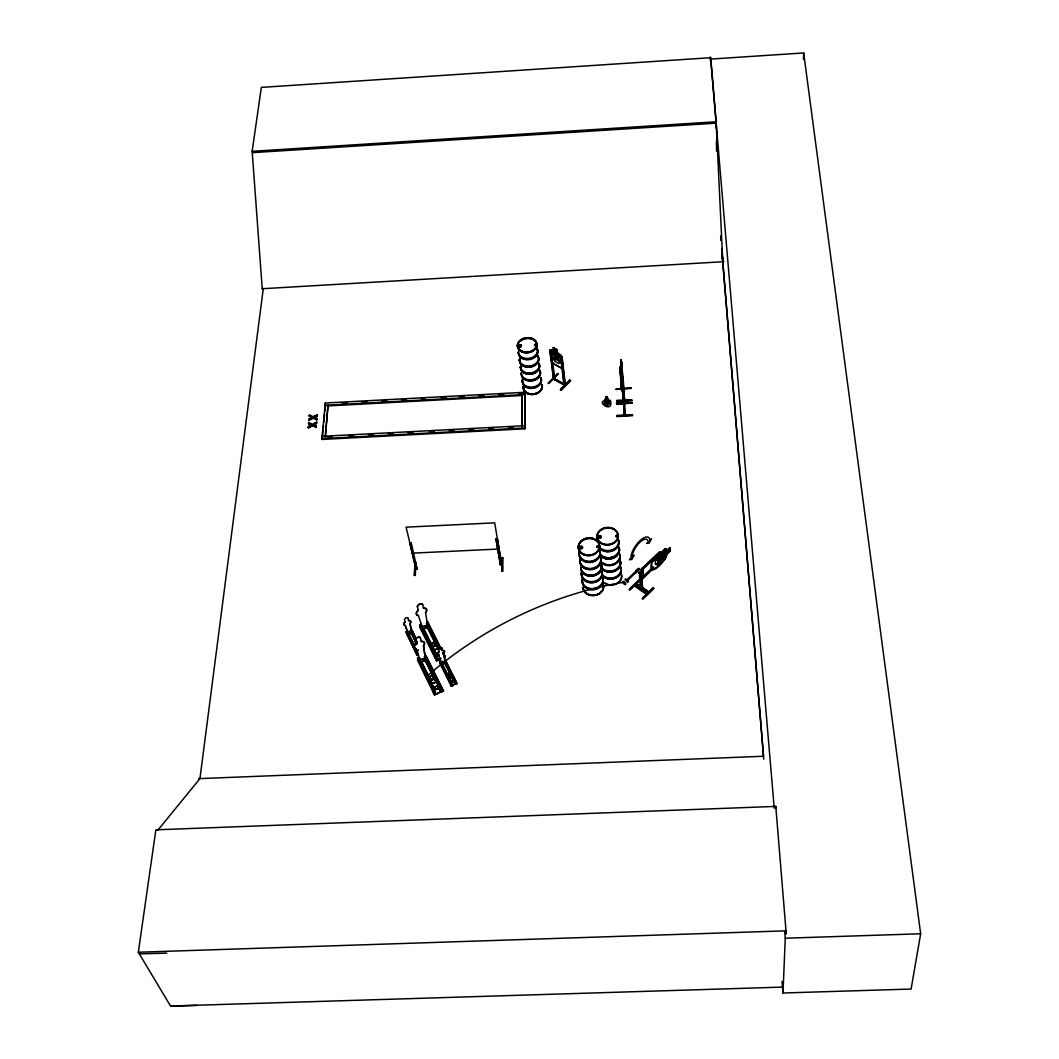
<?xml version="1.0" encoding="UTF-8"?>
<svg xmlns="http://www.w3.org/2000/svg" width="1059" height="1059" viewBox="0 0 1059 1059"><rect width="100%" height="100%" fill="white"/><g stroke="black" fill="none" stroke-linecap="round" stroke-linejoin="round"><path stroke-width="1.5" d="M450.485 674.279L450.049 675.47M621.699 377.203L622.017 384.695M621.13 362.509L621.554 369.763M502.098 571.225L502.191 557.894L502.919 557.921L502.879 571.264L502.006 570.827M525.012 428.789L525.211 392.254L325.338 403.016L321.923 438.625L322.148 439.432L525.012 428.789L525.211 392.254M501.701 564.976L497.465 538.846L495.969 538.925L500.576 565.096L500.298 563.547M500.126 564.328L500.245 563.6M501.979 571.317L502.138 557.55M501.701 564.381L500.404 564.976L495.969 538.925M414.281 644.322L414.784 645.421M620.561 370.571L620.587 369.763M775.731 808.229L775.784 806.402L155.858 829.819L138.345 952.24L170.539 1006.05L196.617 1005.415M803.463 59.476L803.675 52.95L710.721 59.092L774.235 808.282M803.675 52.95L920.655 933.773L911.097 989.053L782.985 992.998L785.262 938.221L784.693 931.642M786.268 934.025L775.784 806.402M415.406 567.611C419.47 566.38 414.016 570.258 415.552 568.061M415.724 568.418L417.378 568.882L416.862 567.465M414.413 575.447L414.943 563.64L414.4 575.421L415.3 575.394L415.737 562.064M415.591 563.56L415.168 575.275M415.922 569.027L409.82 543.082L411.302 543.002L417.047 568.974M411.302 543.002L409.793 543.545M606.092 399.68L606.503 396.543L609.507 402.288L607.959 405.041L604.437 403.982L606.278 396.569M640.391 571.979L639.94 573.501L641.092 571.251L639.517 572.191C643.144 573.846 637.399 569.861 640.483 574.137L641.714 572.959L640.298 571.714M322.148 439.432L323.458 425.678M323.776 422.409L324.557 414.241M324.875 410.971L325.338 403.016M312.498 425.771L308.288 427.915L312.352 425.228L316.204 427.492L316.151 426.062L313.186 424.725L316.442 423.097L316.535 422.157L312.392 424.262L308.632 422.515L308.685 423.944L308.632 422.515M316.959 419.92L316.893 418.504L313.941 417.18L317.184 415.538L317.276 414.612L313.146 416.716L309.4 414.982L309.453 416.399L312.458 417.749L309.149 419.404L309.056 420.344L313.252 418.212L316.959 419.92L316.893 418.504M316.204 427.492L316.151 426.062M314.417 424.725L316.588 423.626L316.535 422.157M313.941 417.18L317.343 416.081L317.276 414.612M308.129 427.373L308.222 426.433L311.558 424.765L308.288 427.915M309.056 420.344L309.003 418.874L312.458 417.749M309.453 416.399L309.4 414.982M636.287 572.151L635.652 571.436L636.287 572.151L627.021 580.967M636.313 572.098L635.612 571.542M605.271 404.816L606 396.834M642.667 578.77L641.304 568.948L641.992 569.53M641.913 577.618L642.614 578.108M721.669 248.574L722.781 261.758L716.136 121.772L710.708 57.702L261.335 87.394L252.161 151.318L262.222 288.736L723.893 261.692M625.075 414.4C623.142 414.122 626.24 415.141 624.876 413.222M621.474 367.844L625.009 415.499L624.347 413.381M615.954 536.119L616.748 535.669M617.238 535.947L616.894 536.714M623.566 390.228L623.301 388.229L624.135 388.296L624.175 390.281L621.474 362.284M623.804 399.614C625.617 399.124 622.891 399.574 623.844 400.421M623.751 403.082C626.094 402.38 623.274 408.086 623.91 402.949M624.506 403.757L623.976 403.783M624.611 399.402L623.923 399.574M621.911 372.622L624.532 400.62L624.585 398.594M624.029 389.355L623.513 389.063M596.879 546.788L597.62 545.967M596.972 546.497L597.58 547.477M597.316 546.179L598.256 546.722M598.706 546.894L597.13 546.245M600.691 537.072L600.201 536.185L598.838 536.542M600.824 536.979L599.963 535.669L598.706 536.37M580.054 547.609L581.563 546.815L581.801 548.099M582.185 547.159L581.96 547.927M534.835 345.181L535.47 344.453M535.96 344.771L535.655 345.605M520.843 345.538C520.101 348.001 517.93 344.334 520.776 345.552M563.891 384.96L560.833 357.968L562.25 358.22L565.4 385.052L565.135 383.927M625.062 415.327L624.558 403.85L623.844 404.061M563.64 383.755L554.492 378.963M604.437 403.982L606.026 397.006M623.91 404.035L624.466 415.406L621.845 381.65M623.367 388.349L624.241 390.069M623.447 389.315L623.83 397.165M624.161 390.069L623.394 390.122M553.155 377.97L564.95 384.483M553.936 378.645C552.904 380.088 553.023 376.978 554.161 378.606L554.572 379.651L552.904 363.475M606.092 396.675L604.292 402.91M641.979 570.152L659.969 552.07L641.489 570.007L642.482 567.902L643.091 569.292L642.482 567.902M642.032 577.618L653.284 566.856M653.787 568.034L642.548 578.889C641.555 576.48 645.249 578.174 643.117 576.586M634.142 585.72L646.599 594.509L647.102 593.94L634.593 585.23M634.632 584.753L647.128 593.874L634.712 584.634M450.485 674.557L449.453 675.721L448.261 675.232M448.103 674.173L448.301 675.39M448.05 674.623L448.261 673.921M561.641 368.069L562.594 365.58L561.588 356.645M550.971 359.239L552.573 363.197L561.747 368.228L562.726 365.659M555.869 356.208L556.24 356.42C557.299 352.29 561.799 356.155 557.193 357.651L560.251 363.025L556.491 357.929C555.459 362.271 550.839 358.299 555.565 356.737L552.652 351.562L556.253 356.406M641.701 572.694L640.338 573.846L641.397 589.837L642.614 588.672M639.967 572.231L641.397 572.985L642.522 588.976L641.516 589.731M616.801 536.251L616.762 535.523L616.153 536.357M617.225 536.423L617.119 535.616M600.572 536.939L599.394 535.907M597.435 546.126L598.044 546.259M598.798 536.211L598.984 537.178M665.224 558.609L666.349 556.412M666.19 551.09L666.204 548.999L664.734 549.105L651.523 562.753C647.128 580.411 667.316 560.012 666.495 554.373L670.069 550.971L658.446 563.414L655.468 564.579L655.283 561.614L658.076 557.259L664.787 550.852L666.071 551.315L669.765 547.675L669.95 550.971M548.628 383.279L558 373.933M557.471 373.708L548.072 383.106L548.721 383.464L558.027 373.523M535.96 345.075L534.835 345.486M519.016 345.247L519.506 346.558M519.135 345.287L518.936 346.068M606.158 397.138L606.833 396.741M414.413 644.229L415.035 643.448M629.774 589.625L640.642 579.167M666.085 549.171L664.827 549.356L651.523 562.753M157.778 830.296L199.952 778.59L263.294 288.591L262.235 288.644M406.96 632.686L406.166 632.991L417.272 655.64L406.55 632.686L418.093 655.296L407.675 634.076M407.291 632.541L407.596 632.263M410.283 631.257L411.091 630.926L416.637 642.257M411.064 630.952L416.875 643.7M416.875 642.151L411.369 629.377L411.183 630.396L406.855 632.21L416.915 652.384M412.057 630.529L416.24 639.001M434.786 654.475L437.619 660.459L420.119 626.306L436.639 660.869L419.616 626.915L420.33 624.453L422.342 629.139L428.802 626.438L427.399 621.514L441.563 649.816L427.399 621.514M426.764 623.923L439.472 648.915M443.456 691.09L424.699 654.78L442.834 691.117L443.562 691.011L434.508 694.889L417.418 659.995L420.516 658.288M418.927 659.36L420.145 658.844M419.126 659.294L419.96 658.95M434.124 675.735L424.672 656.924M434.494 675.563L425.136 656.699L425.294 654.528M426.327 656.236L443.536 691.05M436.546 660.882L440.888 658.605M438.055 660.247L438.545 659.638C439.922 661.253 434.336 656.62 435.077 654.343M441.021 663.98L451.981 685.729L451.187 686.047L439.604 662.788L442.53 661.293M444.687 656.659L444.423 657.533M443.046 652.768L445.415 657.123L443.231 652.662M434.706 694.836L417.537 657.798L431.092 684.074M431.993 687.212C435.223 700.277 436.136 691.262 442.53 691.461M432.469 686.973L436.083 694.254L437.076 693.83M440.848 692.176L441.351 691.553C442.662 693.063 437.208 688.787 437.949 686.364M452.206 685.61L453.027 685.266L452.233 685.61L439.71 661.332L451.571 685.742M455.701 683.968L455.502 684.193M445.482 662.034L456.416 683.81C454.086 683.757 443.827 688.403 457.078 683.532M456.416 683.81L444.873 659.148L444.674 660.154M615.994 535.444L615.517 536.331M616.629 535.364L616.245 535.589M598.123 546.987L597.422 546.351M598.534 546.934L596.985 546.841M598.467 547.238L597.978 546.047M600.44 537.456L600.784 536.278M640.563 572.125L639.517 572.191M501.714 563.984L500.126 564.129M519.281 345.128L519.32 346.465M520.657 346.094L520.724 345.194L519.188 345.075A1.509 1.112 -7.9 0 0 519.214 346.942A1.509 1.112 -7.9 0 0 521.465 345.843A1.509 1.112 -7.9 0 0 519.228 344.996A1.403 1.033 -7.9 0 0 519.254 346.756A1.403 1.033 -7.9 0 0 521.346 345.737A1.403 1.033 -7.9 0 0 519.267 344.956M563.745 384.721L553.711 378.672L551.646 361.304M560.463 389.46L569.914 380.075L560.529 390.016L561.177 390.374L570.563 380.909L569.848 380.022L560.542 389.553M560.529 390.016L569.98 380.485M558.053 373.536L548.721 383.464M561.747 368.228L552.573 363.197M560.29 354.619C565.162 359.12 554.863 352.766 557.338 349.854L553.288 347.815L557.338 349.854M417.167 568.948C413.645 568.537 418.212 569.226 417.193 567.518M553.685 351.191L551.117 349.629L549.899 350.264L553.42 379.162L565.056 385.45L561.813 356.579M549.899 350.264L551.104 359.292L552.758 363.038M551.117 349.629L560.237 354.712M653.244 587.56L642.336 598.613L643.038 599.116L653.972 588.552L653.244 587.56L642.336 598.613M636.049 583.813L649.021 592.14L636.552 583.377M641.397 588.195L640.642 589.122M640.179 578.849L629.192 589.32L629.88 589.81L639.715 580.398M653.35 567.73L642.032 578.333M642.111 578.585L643.687 577.089M641.41 569.027L659.532 551.765M659.969 552.07L641.357 569.821L643.117 569.173M639.093 573.157L641.092 571.251M639.596 573.263L640.748 571.013M655.084 558.424L664.734 549.105L666.204 548.999M666.217 551.408L669.791 547.993M640.695 578.81L629.88 589.81M635.731 570.933L638.829 568.564L638.934 570.046L636.194 572.654L635.731 570.933L636.194 572.654M635.652 571.436L626.385 580.253L627.06 580.861M636.088 571.172L638.829 568.564M635.85 572.403L638.59 569.795L638.471 568.326M414.572 643.978L416.531 643.846M610.169 400.368C590.525 398.925 614.472 415.525 610.421 400.461M624.426 414.334L625.048 414.426M427.717 623.301L440.438 648.28M427.359 623.685L439.842 648.757M418.411 655.177L407.516 632.17M438.135 660.234L435.117 654.343M435.633 694.466L432.178 687.106M440.928 692.162L438.148 686.311M456.469 683.796L445.614 662.007M457.131 683.518L444.873 659.148M616.1 535.377L615.61 536.503L617 536.436M581.854 547.834L580.57 548.297M581.881 548.059L580.358 548.165M600.413 537.112L599.129 537.403M652 570.205L655.667 567.743M535.43 345.327L535.642 345.049M648.412 592.206L635.943 583.443L648.571 592.55M448.526 673.881L450.287 673.948M308.91 419.814L313.107 417.67L316.813 419.377M314.669 416.558L317.422 415.154M313.927 424.103L316.681 422.687M624.558 405.054L622.48 377.044L622.533 385.224M550.031 350.37L551.183 349.774M440.822 658.288L436.943 659.929L437.724 660.379M441.404 662.868L444.952 661.597L441.497 663.053L438.876 655.336A3.799 2.065 -27.1 0 1 438.85 651.801L438.333 649.591A1.906 1.033 -27.1 0 1 439.829 647.817A1.906 1.033 -27.1 0 1 441.815 648.121L442.41 650.517A3.799 2.065 -27.1 0 1 443.867 653.443L443.787 653.271A3.799 2.065 -27.1 0 0 442.331 650.345L441.815 648.121M445.839 662.497L446.051 661.478L446.289 662.537L441.113 664.721L440.107 661.16M641.635 589.757L640.589 573.832L639.067 572.893M418.239 650.054L415.724 651.351L418.292 650.266M439.207 651.934L434.124 654.422L439.273 652.251M425.268 657.93L420.092 660.101L425.387 658.195L423.468 645.659A5.705 3.137 -26.8 0 0 421.204 641.238L421.336 641.502A5.705 3.137 -26.8 0 1 423.6 645.924M439.075 654.806L435.275 656.752L437.857 655.667M427.492 625.101L422.25 626.968L427.492 625.101L425.612 612.446A5.626 3.164 -27 0 0 423.375 607.959L423.507 608.21A5.626 3.164 -27 0 1 425.731 612.698L425.612 612.446M407.768 633.639L407.98 634.487L412.308 632.673L412.494 631.654L412.758 632.726L407.636 634.87L406.246 631.521L417.709 655.322M428.511 625.154L429.477 626.504L421.813 629.708L422.038 627.868M416.266 642.853L412.454 644.679L416.319 643.065M600.268 537.35L599.434 537.376M600.294 537.562L598.719 537.297M616.669 536.331L615.954 536.211M553.486 377.639L554.797 378.301L554.572 379.651M519.439 345.168L520.234 345.035M520.472 346.465L519.426 346.518M449.731 675.457L448.487 675.404M415.737 567.452L406.087 527.17L494.699 522.842L501.701 565.043L501.887 563.507M553.605 377.706L554.664 378.301M442.9 691.064L425.665 656.09L426.353 656.196M436.083 694.254L432.668 686.92M437.155 660.419L420.092 626.518M535.232 344.453L534.808 345.644M535.285 344.387L534.411 345.287M421.734 625.829L421.138 626.293L422.303 625.803M621.156 360.312L622.957 382.312M415.644 645.394L414.519 645.077M252.161 151.318L716.136 121.772M252.519 152.655L716.162 123.162M621.381 366.745L621.673 369.273M622.268 386.72L621.421 374.396L624.029 405.081M621.593 378.275L621.593 374.396M622.52 378.103L622.017 379.043M622.136 373.801L621.712 368.042L622.52 382.749L621.659 369.207M621.951 384.165L623.155 397.654L622.785 395.55M616.126 388.944L631.363 387.965L616.166 389.5M616.153 389.302L631.376 388.415M622.957 395.682L621.937 382.749M631.919 400.13L616.59 400.554L631.919 400.196L616.656 401.705L631.945 400.765M616.537 403.638L631.866 402.672L616.59 404.22M616.537 403.664L631.866 402.777M631.892 403.135L616.576 403.982M624.029 404.962L624.519 402.817M620.905 379.148L621.593 388.216L620.124 366.957L621.633 390.202L621.487 381.147M620.428 371.63L620.548 370.319M620.508 374.184L620.839 377.216M620.587 376.686L620.733 379.241M342.07 402.936L347.021 402.672M361.874 401.877L366.824 401.613M381.69 400.805L386.641 400.54M401.507 399.746L406.457 399.481M421.31 398.674L424.619 398.502M441.126 397.615L446.077 397.35M459.288 396.635L464.239 396.37M479.105 395.563L484.056 395.298M498.908 394.504L503.872 394.239M518.725 393.432L523.676 393.167M326.979 405.981L522.034 395.497M495.969 539.388L497.452 539.309M327.31 436.864L332.261 436.612M348.729 435.739L353.68 435.487M368.506 434.706L373.443 434.442M388.282 433.661L393.22 433.409M408.046 432.628L412.997 432.363M429.464 431.503L434.415 431.238M449.241 430.457L454.192 430.206M469.018 429.424L473.955 429.16M488.795 428.379L493.732 428.127M508.558 427.346L513.509 427.081M321.923 438.625L524.907 427.968M412.189 553.169L499.213 548.999M198.642 778.643L763.526 756.245L721.722 248.799M138.345 952.24L786.4 930.821M785.262 938.221L920.655 933.773M170.539 1006.05L782.376 987.107M139.311 953.868L166.766 953.14M616.391 535.735L616.02 536.039M616.417 536.661L615.676 536.357M417.948 659.373L435.011 694.492M424.169 656.726L424.858 656.832M444.767 656.977L445.442 657.083M449.413 673.431L450.446 674.186M412.083 630.502L415.883 639.001M426.274 623.698L426.949 623.817M502.919 557.921L502.019 557.511M564.924 385.476L563.759 383.887M624.042 389.037L624.532 400.501M640.232 573.952L641.886 589.797M415.988 643.382L416.69 644.057L411.104 632.633L416.571 643.978M314.086 417.709L317.051 419.033M309.307 415.856L312.312 417.206M316.297 426.605L313.186 424.725M308.54 423.401L311.558 424.765M309.546 415.512L312.048 416.677M308.778 423.057L311.293 424.222M312.352 425.228L316.059 426.949M535.828 344.599L536.079 345.035M551.593 352.422L550.508 351.826L551.262 358.141M550.177 352.157L551.262 352.753L554.453 379.585M623.447 390.281L623.208 385.476M616.59 535.391L617.291 535.854M581.523 546.484L582.212 547.384M581.854 546.735L580.213 546.59L580.2 548.006M665.409 558.755L655.786 567.968M520.578 345.062L520.896 345.883M598.56 536.847L599.01 537.522M609.507 402.288L606.701 396.609M642.561 568.974L642.456 567.995L643.051 569.133M639.345 573.343L640.536 589.228L641.026 584.925M641.86 569.332L642.535 578.783M641.45 572.787L642.641 589.069M422.567 604.543L422.7 604.808A2.833 1.589 -27 0 0 419.735 604.292A2.833 1.589 -27 0 0 417.511 606.966L417.392 606.701A2.82 1.602 -27 0 1 419.602 604.04A2.82 1.602 -27 0 1 422.567 604.543L423.507 608.21M442.94 653.165L444.873 657.123L443.019 653.482M427.757 623.076L440.292 648.346M439.988 648.69L426.803 621.752M427.505 625.392L435.633 641.608M437.102 644.547L439.326 648.968M444.476 659.32L456.72 683.532M427.015 625.181L438.942 648.915M445.164 662.193L450.353 672.306M426.684 625.737L434.799 641.953M436.282 644.891L438.492 649.313M444.833 662.06L455.727 683.823M426.486 625.79L434.653 642.006M436.083 644.957L437.605 647.909M438.333 649.591L438.929 651.987A3.799 2.065 -27.1 0 0 438.969 655.521L438.876 655.336M444.806 662.193L454.973 682.512M418.318 615.478L418.451 615.742A5.626 3.164 -27 0 1 418.331 610.368L418.199 610.103A5.626 3.164 -27 0 0 418.318 615.478L422.382 627.232M442.027 663.543L447.202 673.67M448.553 676.622L451.544 682.393M440.968 661.954L452.564 685.199M441.656 663.556L451.809 683.889M441.365 663.821L452.339 685.57M423.772 628.755L437.764 656.792M423.587 628.847L436.837 655.415M439.71 661.332L440.875 663.675M423.097 628.636L437.195 656.832M423.057 628.847L437.036 656.898M430.126 643.951L422.607 629.258L429.928 644.004M433.793 651.338L431.437 646.97L433.608 651.391M422.342 629.139L420.33 624.453M422.289 629.377L429.61 644.176M431.106 647.089L432.549 650.08M419.735 624.704L421.429 628.106M422.104 629.47L429.451 644.243M430.92 647.195L432.39 650.147M434.6 654.568L437.539 660.472M416.094 643.7L415.962 643.435A5.705 3.137 -26.8 0 0 416.081 648.77L416.213 649.035A5.705 3.137 -26.8 0 1 416.094 643.7L415.128 640.073A2.873 1.575 -26.8 0 1 417.365 637.412A2.873 1.575 -26.8 0 1 420.383 637.875L420.516 638.14A2.873 1.575 -26.8 0 0 417.498 637.677A2.873 1.575 -26.8 0 0 415.26 640.338M411.422 631.786L410.164 623.566A3.746 2.092 -26.6 0 0 408.642 620.614L408.549 620.442A3.746 2.092 -26.6 0 1 410.071 623.394L411.329 631.614L408.006 633.216L405.306 625.604A3.746 2.092 -26.6 0 1 405.187 622.043L404.538 619.634A1.88 1.059 -26.6 0 1 406.007 617.874A1.88 1.059 -26.6 0 1 407.993 618.191L408.072 618.363M434.653 675.51L424.699 654.78M436.083 678.409L440.385 687.119M435.884 678.462L440.226 687.172M411.369 629.377L416.134 639.054M435.593 678.594L439.856 687.344M425.387 658.38L433.978 675.801M435.408 678.7L439.697 687.41M410.971 629.549L416.981 642.098M424.884 658.168L433.581 675.735M434.905 678.501L440.028 688.8M424.844 658.38L433.435 675.801M434.865 678.7L441.312 691.765M410.627 630.846L416.968 643.66M425.268 660.181L435.99 681.956M425.069 660.234L435.845 682.022M405.187 622.043L405.107 621.871A3.746 2.092 -26.6 0 0 405.213 625.419L407.914 633.044M408.668 633.653L414.201 644.997L408.284 633.679M415.234 647.83L418.014 653.482M407.993 633.957L417.021 652.344M421.575 661.756L432.271 683.558L430.656 680.752M433.7 686.457L435.13 689.369M421.389 661.862L429.385 677.773M433.515 686.563L435.09 689.409M406.246 631.521L407.358 633.798M420.873 661.65L428.842 677.786M430.153 680.553L434.547 689.409M420.847 661.862L428.696 677.853M430.113 680.752L434.402 689.475M419.827 660.75L428.392 678.197M429.822 681.096L431.238 684.008M430.722 684.233L418.146 657.546M417.537 657.798L430.563 684.299M606.86 396.9L609.666 403.347M416.081 648.77L420.211 660.366M623.923 400.421L623.725 398.647M606.767 397.072L609.097 404.353M322.373 437.129L322.148 436.321L524.92 425.665L525.039 426.473M325.338 406.06L325.126 405.253L525.198 394.491L525.317 395.311M406.643 631.363L406.855 632.21M407.993 618.191L408.642 620.614M420.383 637.875L421.336 641.502M417.392 606.701L418.331 610.368M441.272 663.503L441.471 664.337M606.582 397.178L607.959 405.041M620.548 375.733L621.011 379.215L620.561 376.064M622.493 390.943L622.613 391.671M622.03 376.024L622.149 376.792M622.599 386.628L622.176 382.948L622.321 383.954M423.468 645.659L425.043 656.395M622.083 370.584L622.136 371.749L621.779 369.406M621.885 369.088L622.07 370.412M443.787 653.271L444.952 661.597M553.539 347.895L553.936 351.27M553.394 347.709L553.831 351.376L552.004 351.429L552.745 357.69L555.009 361.423L558.662 363.422L560.317 361.834L559.602 355.572L557.511 353.375L557.113 349.999M564.315 383.477L564.368 384.483M562.408 368.678L564.023 382.881M621.58 388.057L621.792 389.99M621.633 390.202L620.733 379.148M620.375 370.279L620.72 376.514M621.58 368.453L621.501 362.933L621.554 364.19M622.957 395.536L623.142 397.443M622.48 380.605L622.52 382.749M720.676 237.044L720.967 240.34M720.649 235.853L720.914 239.082M720.716 237.123L720.994 240.419M721.669 248.653L763.724 759.157M782.032 981.468L782.985 992.998M621.421 374.396L622.414 389.01M620.124 366.957L620.68 374.171M621.315 383.464L620.653 371.696M622.295 384.086L622.599 388.587M616.616 401.03L616.656 401.732M651.642 562.713L652.145 570.311M622.335 376.779L621.951 370.69M622.798 391.671L622.414 385.569M622.176 383.464L622.467 388.057M621.17 384.232L621.17 383.821M621.064 376.038L621.342 380.618M620.799 378.129L621.143 383.252M666.071 548.906L666.482 556.505M669.659 547.9L669.804 550.879M622.546 385.397L622.599 386.575M631.866 402.658L631.905 403.32M621.99 373.92L622.454 372.596M622.017 362.244L621.527 363.33L621.289 360.312M622.97 388.6L622.374 387.568L622.983 397.654M621.951 374.118L621.143 359.517L621.501 369.287M620.296 366.943L620.773 376.739M606.357 397.204L606.555 405.2M710.165 56.934L710.218 60.231M710.708 57.702L710.721 59.092M716.188 124.803L716.228 128.086M716.427 141.218L716.559 151.066M426.433 676.701A330.196 266.431 -28.2 0 1 624.532 582.093M625.392 580.253A2.105 0.847 46.5 0 1 626.068 579.101A2.105 0.847 46.5 0 1 628.239 581.497A2.105 0.847 46.5 0 1 626.809 581.815M600.996 560.608A10.497 8.538 -6 0 1 589.307 569.676A10.497 8.538 -6 0 1 580.358 559.364M600.135 552.163A10.564 8.565 -6 0 1 588.38 561.257A10.564 8.565 -6 0 1 579.379 550.932M598.626 547.94A10.564 8.565 -6 0 1 599.725 549.952M600.638 557.577A10.656 8.657 -6 0 1 590.591 569.014A10.656 8.657 -6 0 1 580.133 558.556M600.678 557.947A10.643 8.657 -6 0 1 590.631 569.385A10.643 8.657 -6 0 1 580.173 558.927M600.466 557.206A10.511 8.538 -6 0 1 590.538 568.471A10.511 8.538 -6 0 1 580.226 558.159M599.857 551.183A10.55 8.565 -6 0 1 589.889 562.475A10.55 8.565 -6 0 1 579.525 552.149M599.95 550.72A10.696 8.684 -6 0 1 589.85 562.17A10.696 8.684 -6 0 1 579.339 551.699M598.798 548.297A10.709 8.684 -6 0 1 591.2 561.667A10.709 8.684 -6 0 1 579.286 551.329M601.128 564.01A10.431 8.512 -5.9 0 1 592.643 575.103A10.431 8.512 -5.9 0 1 580.703 567.174M601.181 564.169A10.471 8.538 -5.9 0 1 592.669 575.302A10.471 8.538 -5.9 0 1 580.689 567.346M603.034 580.795A10.352 8.485 -5.9 0 1 591.518 589.797A10.352 8.485 -5.9 0 1 582.702 579.551M600.718 568.405A10.405 8.512 -5.9 0 1 593.331 581.497A10.405 8.512 -5.9 0 1 581.748 571.357M602.69 577.817A10.497 8.604 -5.9 0 1 592.788 589.161A10.497 8.604 -5.9 0 1 582.476 578.757M603.14 580.385A10.497 8.604 -5.9 0 1 591.465 589.506A10.497 8.604 -5.9 0 1 582.516 579.114M602.518 577.446A10.352 8.485 -5.9 0 1 592.749 588.645A10.352 8.485 -5.9 0 1 582.556 578.373M602.319 573.779A10.405 8.512 -5.9 0 1 590.75 582.807A10.405 8.512 -5.9 0 1 581.881 572.535M600.837 569.596A10.405 8.512 -5.9 0 1 601.922 571.595M600.916 569.12A10.55 8.631 -5.9 0 1 593.437 582.384A10.55 8.631 -5.9 0 1 581.695 572.098M600.877 568.749A10.55 8.631 -5.9 0 1 593.397 582.026A10.55 8.631 -5.9 0 1 581.656 571.741M603.167 584.065A10.286 8.459 -5.9 0 1 594.801 595.065A10.286 8.459 -5.9 0 1 583.032 587.189M601.234 565.069A10.431 8.512 -5.9 0 1 592.749 576.149A10.431 8.512 -5.9 0 1 580.835 568.233M601.247 564.712A10.471 8.538 -5.9 0 1 592.722 575.831A10.471 8.538 -5.9 0 1 580.742 567.889M603.246 584.449A10.325 8.485 -5.9 0 1 594.854 595.489A10.325 8.485 -5.9 0 1 583.032 587.586M603.22 584.211A10.325 8.485 -5.9 0 1 594.827 595.264A10.325 8.485 -5.9 0 1 583.006 587.348M618.35 540.58A10.524 8.498 -5.1 0 1 612.486 550.958A10.524 8.498 -5.1 0 1 599.262 547.953M619.502 553.619A10.444 8.485 -5.1 0 1 613.704 563.97A10.444 8.485 -5.1 0 1 600.559 560.979M619.078 547.384A10.616 8.604 -5.1 0 1 613.174 557.881A10.616 8.604 -5.1 0 1 599.831 554.837M619.052 547.013A10.616 8.604 -5.1 0 1 613.148 557.511A10.616 8.604 -5.1 0 1 599.791 554.466M618.416 539.733A10.669 8.618 -5.1 0 1 612.473 550.27A10.669 8.618 -5.1 0 1 599.05 547.225M618.244 539.349A10.537 8.498 -5.1 0 1 612.38 549.74A10.537 8.498 -5.1 0 1 599.142 546.735M618.443 540.116A10.669 8.618 -5.1 0 1 612.512 550.64A10.669 8.618 -5.1 0 1 599.09 547.596M619.528 553.923A10.444 8.485 -5.1 0 1 613.73 564.275A10.444 8.485 -5.1 0 1 600.599 561.27M620.137 561.085A10.365 8.446 -5.1 0 1 614.379 571.383A10.365 8.446 -5.1 0 1 601.34 568.392M620.653 566.962A10.325 8.432 -5 0 1 614.922 577.248A10.325 8.432 -5 0 1 601.922 574.256M621.17 570.298A10.312 8.432 -5 0 1 613.757 578.836A10.312 8.432 -5 0 1 602.042 575.421M620.852 567.69A10.458 8.551 -5 0 1 615.041 578.121A10.458 8.551 -5 0 1 601.883 575.077M620.826 567.333A10.471 8.551 -5 0 1 615.014 577.764A10.471 8.551 -5 0 1 601.843 574.719M620.203 560.264A10.524 8.565 -5.1 0 1 614.366 570.722A10.524 8.565 -5.1 0 1 601.128 567.69M620.031 559.893A10.378 8.459 -5.1 0 1 614.273 570.205A10.378 8.459 -5.1 0 1 601.208 567.214M619.965 556.69A10.391 8.446 -5.1 0 1 612.486 565.254A10.391 8.446 -5.1 0 1 600.691 561.852M620.243 560.635A10.511 8.565 -5.1 0 1 614.392 571.079A10.511 8.565 -5.1 0 1 601.168 568.048M619.978 556.332A10.444 8.485 -5.1 0 1 612.459 564.924A10.444 8.485 -5.1 0 1 600.625 561.508M621.262 573.753A10.299 8.432 -5 0 1 616.748 583.496A10.299 8.432 -5 0 1 604.279 582.715M621.289 573.991A10.286 8.432 -5 0 1 616.762 583.721A10.286 8.432 -5 0 1 604.305 582.94M438.413 649.763A1.906 1.033 -27.1 0 1 439.922 647.989A1.906 1.033 -27.1 0 1 441.907 648.293M538.713 359.57A9.597 7.148 -7.6 0 1 527.845 367.301A9.597 7.148 -7.6 0 1 519.929 358.736M537.442 356.049A9.597 7.148 -7.6 0 1 538.382 357.73M536.304 347.22A9.65 7.161 -7.6 0 1 530.4 358.101A9.65 7.161 -7.6 0 1 518.354 351.8M537.442 355.162A9.743 7.254 -7.6 0 1 531.499 366.189A9.743 7.254 -7.6 0 1 519.334 359.795M537.495 355.559A9.743 7.254 -7.6 0 1 530.307 366.824A9.743 7.254 -7.6 0 1 519.744 358.286M536.476 348.49A9.65 7.161 -7.6 0 1 530.572 359.372A9.65 7.161 -7.6 0 1 518.526 353.071M537.284 354.791A9.61 7.148 -7.6 0 1 531.406 365.659A9.61 7.148 -7.6 0 1 519.413 359.358M539.11 363.581A9.544 7.122 -7.6 0 1 531.115 372.993A9.544 7.122 -7.6 0 1 520.419 366.454M536.529 347.987A9.783 7.254 -7.6 0 1 530.546 359.027A9.783 7.254 -7.6 0 1 518.341 352.634M536.476 347.604A9.783 7.254 -7.6 0 1 530.493 358.63A9.783 7.254 -7.6 0 1 518.288 352.25M539.216 364.058A9.584 7.148 -7.6 0 1 531.181 373.509A9.584 7.148 -7.6 0 1 520.446 366.957M539.177 363.753A9.584 7.161 -7.6 0 1 531.141 373.192A9.584 7.161 -7.6 0 1 520.406 366.639M541.851 384.748A9.452 7.122 -7.6 0 1 532.703 394.266A9.452 7.122 -7.6 0 1 523.662 385.728M539.984 370.279A9.531 7.135 -7.6 0 1 532.015 379.691A9.531 7.135 -7.6 0 1 521.332 373.152M541.109 378.05A9.61 7.228 -7.6 0 1 531.817 387.7A9.61 7.228 -7.6 0 1 522.63 379.056M541.149 378.42A9.61 7.228 -7.6 0 1 531.87 388.071A9.61 7.228 -7.6 0 1 522.683 379.426M540.169 370.676A9.65 7.228 -7.6 0 1 530.824 380.353A9.65 7.228 -7.6 0 1 521.61 371.696M540.143 371.524A9.518 7.135 -7.6 0 1 533.392 380.684A9.518 7.135 -7.6 0 1 521.809 376.223M540.924 377.653A9.478 7.122 -7.6 0 1 531.764 387.17A9.478 7.122 -7.6 0 1 522.696 378.645M541.083 378.884A9.478 7.122 -7.6 0 1 533.154 388.269A9.478 7.122 -7.6 0 1 522.524 381.743M541.877 384.986A9.452 7.122 -7.6 0 1 532.743 394.517A9.452 7.122 -7.6 0 1 523.702 385.979A9.399 7.082 -7.6 0 0 532.743 394.464A9.399 7.082 -7.6 0 0 541.824 384.999M540.222 371.06A9.65 7.228 -7.6 0 1 532.134 380.605A9.65 7.228 -7.6 0 1 521.306 373.973M539.23 368.029A9.584 7.148 -7.6 0 1 528.732 373.893A9.584 7.148 -7.6 0 1 520.485 367.195M538.29 362.628A9.584 7.148 -7.6 0 1 539.561 366.149M521.505 367.804A1.483 1.112 -7.9 0 1 521.518 367.221M522.259 394.65L522.061 426.631L522.259 394.65M328.025 405.094L325.298 436.97L328.025 405.094M656.845 563.97L656.937 564.818L661.068 558.649C665.356 558.9 667.488 553.248 661.862 557.166L665.012 551.395L661.015 557.312C656.633 557.233 653.906 562.991 660.273 558.742L656.845 563.97M633.97 555.379L631.826 559.483L629.39 559.708L630.965 558.225A14.336 5.917 -55.4 0 1 639.821 540.831A14.336 5.917 -55.4 0 1 649.908 540.315L651.457 538.846L649.18 543.068L646.639 543.413L648.187 541.93A11.967 4.938 -55.4 0 0 639.782 542.367A11.967 4.938 -55.4 0 0 632.382 556.888L633.97 555.379M664.88 552.454L658.168 558.861L658.341 561.826L665.039 555.432L664.88 552.454M669.089 548.999L667.898 550.137L667.991 552.057L669.182 550.918L669.089 548.999M436.546 677.906L428.802 681.533L436.546 677.906M451.293 672.386L446.157 674.808L451.293 672.386M438.095 681.069L430.338 684.71L438.095 681.069M452.484 674.755L447.335 677.164L452.484 674.755M453.53 676.86L448.367 679.282L453.53 676.86M439.856 684.63L432.098 688.271L439.856 684.63M454.708 679.229L449.559 681.652L454.708 679.229M441.034 687.013L433.263 690.667L441.034 687.013M455.502 680.805L450.34 683.24L455.502 680.805M434.786 674.371L427.068 677.985L434.786 674.371M436.771 640.854L429.147 644.415L436.771 640.854M438.505 644.309L430.867 647.87L438.505 644.309M440.041 647.38L432.39 650.954L440.041 647.38M419.867 661.041L419.642 662.881L427.412 659.598L427.029 658.023L426.737 659.545L420.171 662.312L419.867 661.041M632.408 414.651L617 415.406L617.079 416.611L632.475 415.724L632.408 414.651M632.435 415.062L617.053 416.055L632.435 415.009M621.209 376.673L621.329 381.174L621.209 376.673M556.531 350.211L554.161 348.927L554.294 350.052L556.65 351.336L556.531 350.211M557.643 354.5L553.963 352.501L554.691 358.763L558.358 360.762L557.643 354.5M642.694 569.583L643.237 577.089L642.694 569.583M454.774 682.751L444.502 662.471L454.642 682.79M622.917 582.609A2.105 0.847 46.5 0 0 625.631 584.542A2.105 0.847 46.5 0 0 624.122 581.775A2.105 0.847 46.5 0 0 622.917 582.609M580.266 548.734A1.641 1.324 -6.4 0 0 582.715 547.463A1.641 1.324 -6.4 0 0 580.226 546.431A1.641 1.324 -6.4 0 0 580.266 548.734M583.8 554.267A10.603 8.578 -6 0 0 599.513 546.02A10.603 8.578 -6 0 0 583.469 539.388A10.63 8.591 -6 0 0 583.8 554.307A10.63 8.591 -6 0 0 599.54 546.047A10.63 8.591 -6 0 0 583.469 539.402A10.603 8.578 -6 0 0 583.8 554.267M583.88 554.876A10.577 8.565 -6 0 0 599.553 546.656A10.577 8.565 -6 0 0 583.562 540.037A10.577 8.565 -6 0 0 583.88 554.876M583.827 554.545A10.63 8.591 -6 0 0 599.566 546.285A10.63 8.591 -6 0 0 583.496 539.653A10.63 8.591 -6 0 0 583.827 554.545M592.696 575.593A10.458 8.525 -5.9 0 0 601.194 564.487A10.471 8.538 -5.9 0 1 592.696 575.593A10.471 8.538 -5.9 0 1 580.716 567.65A10.458 8.525 -5.9 0 0 592.696 575.593M598.917 538.078A1.641 1.324 -5.5 0 0 601.353 536.82A1.641 1.324 -5.5 0 0 598.864 535.801A1.641 1.324 -5.5 0 0 598.917 538.078M602.505 543.598A10.59 8.538 -5.2 0 0 618.138 535.404A10.59 8.538 -5.2 0 0 602.055 528.812A10.59 8.538 -5.2 0 0 602.505 543.598M602.584 544.18A10.55 8.498 -5.2 0 0 618.152 536.013A10.55 8.498 -5.2 0 0 602.134 529.447A10.55 8.498 -5.2 0 0 602.584 544.18M602.531 543.849A10.59 8.538 -5.2 0 0 618.165 535.642A10.59 8.538 -5.2 0 0 602.081 529.063A10.59 8.538 -5.2 0 0 602.531 543.849M611.758 557.405A10.471 8.485 -5.1 0 0 619.303 548.8A10.458 8.472 -5.1 0 1 611.758 557.391A10.471 8.485 -5.1 0 1 599.871 553.989A10.458 8.472 -5.1 0 0 611.758 557.391M613.148 558.172A10.444 8.472 -5.1 0 0 618.959 547.847A10.471 8.485 -5.1 0 1 613.161 558.186A10.471 8.485 -5.1 0 1 599.99 555.194A10.444 8.472 -5.1 0 0 613.148 558.172M431.039 679.322A1.893 1.589 -15.1 0 0 433.621 677.456A1.893 1.589 -15.1 0 0 430.629 676.595A1.893 1.589 -15.1 0 0 431.039 679.322M430.973 679.071A1.893 1.589 -15.1 0 0 433.555 677.204A1.893 1.589 -15.1 0 0 430.576 676.344A1.893 1.589 -15.1 0 0 430.973 679.071M433.078 645.699A1.866 1.549 -14.3 0 0 435.62 643.872A1.866 1.549 -14.3 0 0 432.668 643.038A1.866 1.549 -14.3 0 0 433.078 645.699M433.012 645.447A1.866 1.549 -14.3 0 0 435.567 643.607A1.866 1.549 -14.3 0 0 432.615 642.787A1.866 1.549 -14.3 0 0 433.012 645.447M522.259 351.442A9.703 7.175 -7.6 0 0 536.794 344.347A9.703 7.175 -7.6 0 0 522.312 338.946A9.703 7.175 -7.6 0 0 522.259 351.442A9.65 7.135 -7.6 0 0 536.728 344.347A9.65 7.135 -7.6 0 0 522.339 338.973A9.65 7.135 -7.6 0 0 522.286 351.389M522.365 352.051A9.663 7.148 -7.6 0 0 536.834 344.982A9.663 7.148 -7.6 0 0 522.418 339.608A9.663 7.148 -7.6 0 0 522.365 352.051A9.65 7.135 -7.6 0 0 536.807 345.009A9.65 7.135 -7.6 0 0 522.418 339.635A9.65 7.135 -7.6 0 0 522.378 352.051M522.299 351.694A9.703 7.175 -7.6 0 0 536.82 344.612A9.703 7.175 -7.6 0 0 522.339 339.198A9.703 7.175 -7.6 0 0 522.299 351.694M528.785 374.224A9.544 7.122 -7.6 0 0 539.574 366.52A9.518 7.109 -7.6 0 1 528.785 374.224A9.544 7.122 -7.6 0 1 520.909 365.699A9.518 7.109 -7.6 0 0 528.785 374.224M539.256 364.693A9.544 7.122 -7.6 0 0 538.316 363.025A9.518 7.109 -7.6 0 1 539.243 364.706M532.677 394.041A9.399 7.082 -7.6 0 0 541.771 384.576A9.385 7.069 -7.6 0 1 532.69 394.041A9.399 7.082 -7.6 0 1 523.689 385.555A9.385 7.069 -7.6 0 0 532.69 394.041"/></g></svg>
